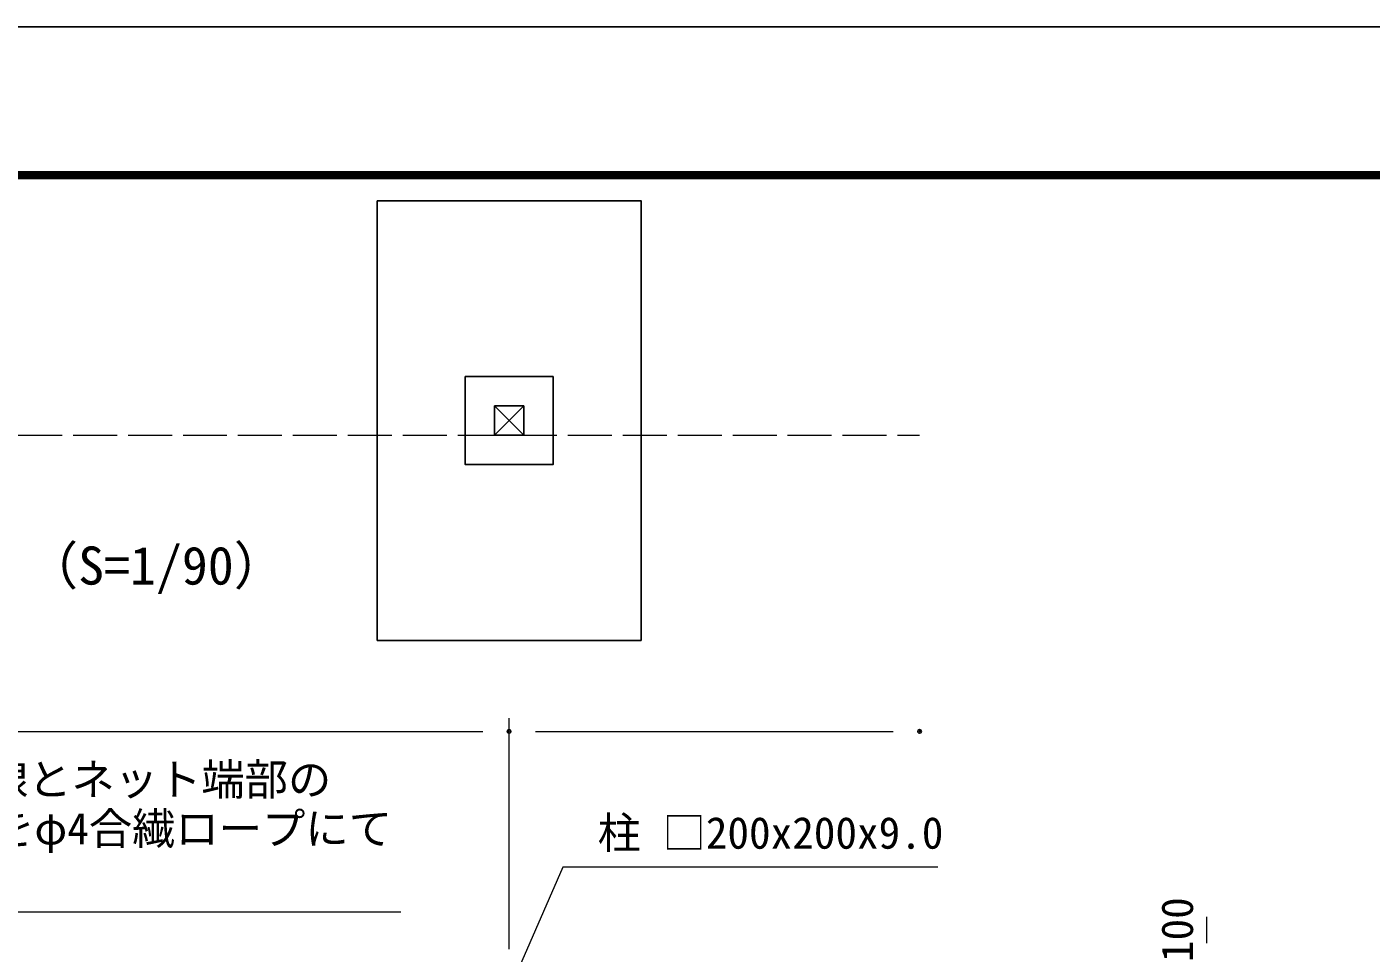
# Model space of a CAD drawing. Units: millimetres, scale not verified. Extents: x -18899 to 18901, y -13364 to 13366.
# Drawn here: x -6590 to 2581, y 7046 to 13366 of the extents above; entities that cross this region are included whole.
import ezdxf
from ezdxf.enums import TextEntityAlignment as Align

# ---------------------------------------------------------------- set-up
doc = ezdxf.new("R2010")
doc.units = ezdxf.units.MM
doc.header["$LTSCALE"] = 50
doc.header["$PDMODE"] = 32
doc.header["$PDSIZE"] = 25
doc.linetypes.add('DASHED', pattern=[7.5, 6, -1.5])
for name, color, linetype, lineweight in [('0-0_D-TTL-TXT', 7, 'Continuous', 13), ('0-1_D-STR1', 1, 'Continuous', 25), ('0-4_D-STR-DIM', 7, 'Continuous', 13), ('0-7_D-STR-TXT', 7, 'Continuous', 13), ('0-9_D-STR2', 7, 'Continuous', 13), ('0-A_D-STR4', 7, 'Continuous', 25), ('0-C_D-TTL', 7, 'Continuous', 25)]:
    doc.layers.add(name, color=color, linetype=linetype, lineweight=lineweight)
doc.layers.add('0-6_Defpoints', color=8, linetype='Continuous')
doc.styles.add('ＭＳ ゴシック', font='')
doc.styles.get('ＭＳ ゴシック').set_extended_font_data('MS Gothic')

msp = doc.modelspace()

# ---------------------------------------------------------------- linework, layer by layer
at = {"layer": '0-1_D-STR1'}
for p, q in [((-3399.31, 10779.72), (-3199.31, 10579.72)), ((-3199.31, 10779.72), (-3399.31, 10579.72))]:
    msp.add_line(p, q, dxfattribs=at)
msp.add_lwpolyline([(-3399.31, 10779.72), (-3399.31, 10579.72), (-3199.31, 10579.72), (-3199.31, 10779.72)], close=True, dxfattribs=at)
at = {"layer": '0-4_D-STR-DIM'}
for p, q in [((-3299.31, 7074.54), (-3299.31, 8648.92)), ((-3299.31, 7074.54), (-3299.31, 8648.92)), ((-13119.31, 8558.92), (-3479.31, 8558.92)), ((-3119.31, 8558.92), (-679.31, 8558.92)), ((1460.69, 7113.54), (1460.69, 7293.54))]:
    msp.add_line(p, q, dxfattribs=at)
at = {"layer": '0-6_Defpoints'}
for p in [(-3299.31, 8558.92), (-499.31, 8558.92)]:
    msp.add_point(p, dxfattribs=at)
at = {"layer": '0-7_D-STR-TXT'}
for points in [[(-373.88, 7632.7), (-2934.13, 7632.7), (-3251.41, 6903.53)], [(-4038.4, 7325.49), (-8874.92, 7325.49), (-9046.03, 6835.43)]]:
    msp.add_lwpolyline(points, dxfattribs=at)
at = {"layer": '0-9_D-STR2', "linetype": 'DASHED'}
msp.add_line((-13399.31, 10579.72), (-499.31, 10579.72), dxfattribs=at)
at = {"layer": '0-A_D-STR4'}
for points in [[(-4199.31, 12179.72), (-4199.31, 9179.72), (-2399.31, 9179.72), (-2399.31, 12179.72)], [(-3599.31, 10979.72), (-3599.31, 10379.72), (-2999.31, 10379.72), (-2999.31, 10979.72)]]:
    msp.add_lwpolyline(points, close=True, dxfattribs=at)
at = {"layer": '0-C_D-TTL', "color": 2}
msp.add_lwpolyline([(-18898.56, 13366.02), (18901.44, 13366.02), (18901.44, -13363.98), (-18898.56, -13363.98)], close=True, dxfattribs=at)
at = {"layer": '0-C_D-TTL'}
for points in [[(-17683.56, 12376.02), (17686.44, 12376.02), (17686.44, -12373.98), (-17683.56, -12373.98)], [(-17672.31, 12364.77), (17675.19, 12364.77), (17675.19, -12362.73), (-17672.31, -12362.73)], [(-17661.06, 12353.52), (17663.94, 12353.52), (17663.94, -12351.48), (-17661.06, -12351.48)], [(-17649.81, 12342.27), (17652.69, 12342.27), (17652.69, -12340.23), (-17649.81, -12340.23)], [(-17638.56, 12331.02), (17641.44, 12331.02), (17641.44, -12328.98), (-17638.56, -12328.98)]]:
    msp.add_lwpolyline(points, close=True, dxfattribs=at)

# ---------------------------------------------------------------- texts
at = {"layer": '0-0_D-TTL-TXT', "style": 'ＭＳ ゴシック'}
msp.add_text('（S=1/90）', height=259.9, dxfattribs=at).set_placement((-6593.86, 9482.91), align=Align.BOTTOM_LEFT)
at = {"layer": '0-4_D-STR-DIM', "style": 'ＭＳ ゴシック'}
msp.add_text('100', height=216.6, rotation=90, dxfattribs=at).set_placement((1431.08, 6985.61), align=Align.BOTTOM_LEFT)
at = {"layer": '0-7_D-STR-TXT', "style": 'ＭＳ ゴシック'}
for s, p in [('めっき鋼ヨリ線とネット端部の', (-8649.18, 8058.52)), ('φ6合繊ロープをφ4合繊ロープにて', (-8682.31, 7722.98)), ('柱 □200x200x9.0', (-2695.84, 7693.91))]:
    msp.add_text(s, height=216.6, dxfattribs=at).set_placement(p, align=Align.BOTTOM_LEFT)

doc.saveas('drawing.dxf')
